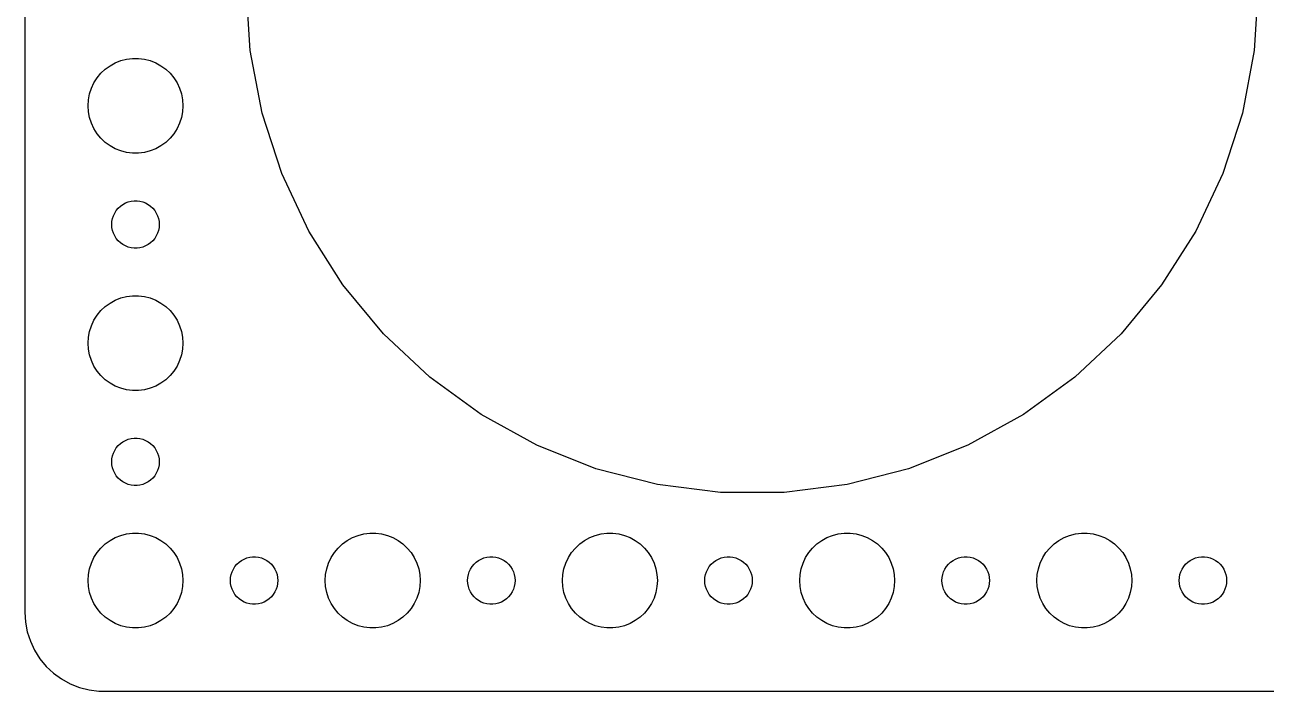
# Model space of a CAD drawing. Header units: metres. Extents: x -150 to 150, y -44 to 44.
# Drawn here: x -149.5 to -71, y -44.5 to -2.4 of the extents above; entities that cross this region are included whole.
import ezdxf

# ---------------------------------------------------------------- set-up
doc = ezdxf.new("R2010")
doc.units = ezdxf.units.M

msp = doc.modelspace()

# ---------------------------------------------------------------- linework, layer by layer
for p, q in [((-149.5, 39.5), (-149.5, -39.5)), ((-135.248, -4.01065), (-135.5, 0)), ((-71.5, 0), (-71.7523, -4.01065)), ((-143.777, -4.78551), (-143.427, -4.64682)), ((-143.427, -4.64682), (-143.062, -4.55313)), ((-143.062, -4.55313), (-142.688, -4.50591)), ((-142.688, -4.50591), (-142.312, -4.50591)), ((-142.312, -4.50591), (-141.938, -4.55313)), ((-141.938, -4.55313), (-141.573, -4.64682)), ((-141.573, -4.64682), (-141.223, -4.78551)), ((-134.495, -7.95807), (-135.248, -4.01065)), ((-71.7523, -4.01065), (-72.5053, -7.95807)), ((-144.927, -5.73663), (-144.687, -5.44635)), ((-144.687, -5.44635), (-144.412, -5.18845)), ((-144.412, -5.18845), (-144.107, -4.96701)), ((-144.107, -4.96701), (-143.777, -4.78551)), ((-141.223, -4.78551), (-140.893, -4.96701)), ((-140.893, -4.96701), (-140.588, -5.18845)), ((-140.588, -5.18845), (-140.313, -5.44635)), ((-140.313, -5.44635), (-140.073, -5.73663)), ((-145.289, -6.39561), (-145.129, -6.05473)), ((-145.129, -6.05473), (-144.927, -5.73663)), ((-140.073, -5.73663), (-139.871, -6.05473)), ((-139.871, -6.05473), (-139.711, -6.39561)), ((-145.476, -7.12399), (-145.406, -6.75392)), ((-145.406, -6.75392), (-145.289, -6.39561)), ((-139.711, -6.39561), (-139.594, -6.75392)), ((-139.594, -6.75392), (-139.524, -7.12399)), ((-145.5, -7.5), (-145.476, -7.12399)), ((-145.476, -7.87599), (-145.5, -7.5)), ((-139.524, -7.12399), (-139.5, -7.5)), ((-139.5, -7.5), (-139.524, -7.87599)), ((-145.406, -8.24606), (-145.476, -7.87599)), ((-145.289, -8.60437), (-145.406, -8.24606)), ((-145.129, -8.94525), (-145.289, -8.60437)), ((-139.711, -8.60437), (-139.871, -8.94525)), ((-139.594, -8.24606), (-139.711, -8.60437)), ((-139.524, -7.87599), (-139.594, -8.24606)), ((-133.253, -11.78), (-134.495, -7.95807)), ((-72.5053, -7.95807), (-73.7471, -11.78)), ((-144.927, -9.26335), (-145.129, -8.94525)), ((-144.687, -9.55363), (-144.927, -9.26335)), ((-140.073, -9.26335), (-140.313, -9.55363)), ((-139.871, -8.94525), (-140.073, -9.26335)), ((-144.412, -9.81154), (-144.687, -9.55363)), ((-144.107, -10.033), (-144.412, -9.81154)), ((-143.777, -10.2145), (-144.107, -10.033)), ((-140.893, -10.033), (-141.223, -10.2145)), ((-140.588, -9.81154), (-140.893, -10.033)), ((-140.313, -9.55363), (-140.588, -9.81154)), ((-143.427, -10.3532), (-143.777, -10.2145)), ((-143.062, -10.4469), (-143.427, -10.3532)), ((-142.688, -10.4941), (-143.062, -10.4469)), ((-142.312, -10.4941), (-142.688, -10.4941)), ((-141.938, -10.4469), (-142.312, -10.4941)), ((-141.573, -10.3532), (-141.938, -10.4469)), ((-141.223, -10.2145), (-141.573, -10.3532)), ((-131.542, -15.4161), (-133.253, -11.78)), ((-73.7471, -11.78), (-75.4582, -15.4161)), ((-143.814, -14.2774), (-143.714, -14.1183)), ((-143.714, -14.1183), (-143.593, -13.9732)), ((-143.593, -13.9732), (-143.456, -13.8442)), ((-143.456, -13.8442), (-143.304, -13.7335)), ((-143.304, -13.7335), (-143.139, -13.6427)), ((-143.139, -13.6427), (-142.964, -13.5734)), ((-142.964, -13.5734), (-142.781, -13.5266)), ((-142.781, -13.5266), (-142.594, -13.5029)), ((-142.594, -13.5029), (-142.406, -13.5029)), ((-142.406, -13.5029), (-142.219, -13.5266)), ((-142.219, -13.5266), (-142.036, -13.5734)), ((-142.036, -13.5734), (-141.861, -13.6427)), ((-141.861, -13.6427), (-141.696, -13.7335)), ((-141.696, -13.7335), (-141.544, -13.8442)), ((-141.544, -13.8442), (-141.407, -13.9732)), ((-141.407, -13.9732), (-141.286, -14.1183)), ((-141.286, -14.1183), (-141.186, -14.2774)), ((-144, -15), (-143.988, -14.812)), ((-143.988, -14.812), (-143.953, -14.627)), ((-143.953, -14.627), (-143.895, -14.4478)), ((-143.895, -14.4478), (-143.814, -14.2774)), ((-141.186, -14.2774), (-141.105, -14.4478)), ((-141.105, -14.4478), (-141.047, -14.627)), ((-141.047, -14.627), (-141.012, -14.812)), ((-141.012, -14.812), (-141, -15)), ((-143.988, -15.188), (-144, -15)), ((-143.953, -15.373), (-143.988, -15.188)), ((-143.895, -15.5522), (-143.953, -15.373)), ((-143.814, -15.7226), (-143.895, -15.5522)), ((-141.105, -15.5522), (-141.186, -15.7226)), ((-141.047, -15.373), (-141.105, -15.5522)), ((-141.012, -15.188), (-141.047, -15.373)), ((-141, -15), (-141.012, -15.188)), ((-129.389, -18.8091), (-131.542, -15.4161)), ((-75.4582, -15.4161), (-77.6115, -18.8091)), ((-143.714, -15.8817), (-143.814, -15.7226)), ((-143.593, -16.0268), (-143.714, -15.8817)), ((-143.456, -16.1558), (-143.593, -16.0268)), ((-143.304, -16.2665), (-143.456, -16.1558)), ((-143.139, -16.3572), (-143.304, -16.2665)), ((-142.964, -16.4266), (-143.139, -16.3572)), ((-142.781, -16.4734), (-142.964, -16.4266)), ((-142.594, -16.497), (-142.781, -16.4734)), ((-142.219, -16.4734), (-142.406, -16.497)), ((-142.036, -16.4266), (-142.219, -16.4734)), ((-141.861, -16.3572), (-142.036, -16.4266)), ((-141.696, -16.2665), (-141.861, -16.3572)), ((-141.544, -16.1558), (-141.696, -16.2665)), ((-141.407, -16.0268), (-141.544, -16.1558)), ((-141.286, -15.8817), (-141.407, -16.0268)), ((-141.186, -15.7226), (-141.286, -15.8817)), ((-142.406, -16.497), (-142.594, -16.497)), ((-126.827, -21.9055), (-129.389, -18.8091)), ((-77.6115, -18.8091), (-80.173, -21.9055)), ((-143.427, -19.6468), (-143.062, -19.5531)), ((-143.062, -19.5531), (-142.688, -19.5059)), ((-142.688, -19.5059), (-142.312, -19.5059)), ((-142.312, -19.5059), (-141.938, -19.5531)), ((-141.938, -19.5531), (-141.573, -19.6468)), ((-144.687, -20.4464), (-144.412, -20.1884)), ((-144.412, -20.1884), (-144.107, -19.967)), ((-144.107, -19.967), (-143.777, -19.7855)), ((-143.777, -19.7855), (-143.427, -19.6468)), ((-141.573, -19.6468), (-141.223, -19.7855)), ((-141.223, -19.7855), (-140.893, -19.967)), ((-140.893, -19.967), (-140.588, -20.1884)), ((-140.588, -20.1884), (-140.313, -20.4464)), ((-145.289, -21.3956), (-145.129, -21.0547)), ((-145.129, -21.0547), (-144.927, -20.7366)), ((-144.927, -20.7366), (-144.687, -20.4464)), ((-140.313, -20.4464), (-140.073, -20.7366)), ((-140.073, -20.7366), (-139.871, -21.0547)), ((-139.871, -21.0547), (-139.711, -21.3956)), ((-145.476, -22.124), (-145.406, -21.7539)), ((-145.406, -21.7539), (-145.289, -21.3956)), ((-139.711, -21.3956), (-139.594, -21.7539)), ((-139.594, -21.7539), (-139.524, -22.124)), ((-123.898, -24.6564), (-126.827, -21.9055)), ((-80.173, -21.9055), (-83.1024, -24.6564)), ((-145.5, -22.5), (-145.476, -22.124)), ((-145.476, -22.876), (-145.5, -22.5)), ((-139.524, -22.124), (-139.5, -22.5)), ((-139.5, -22.5), (-139.524, -22.876)), ((-145.406, -23.2461), (-145.476, -22.876)), ((-145.289, -23.6044), (-145.406, -23.2461)), ((-139.594, -23.2461), (-139.711, -23.6044)), ((-139.524, -22.876), (-139.594, -23.2461)), ((-145.129, -23.9453), (-145.289, -23.6044)), ((-144.927, -24.2634), (-145.129, -23.9453)), ((-144.687, -24.5536), (-144.927, -24.2634)), ((-140.073, -24.2634), (-140.313, -24.5536)), ((-139.871, -23.9453), (-140.073, -24.2634)), ((-139.711, -23.6044), (-139.871, -23.9453)), ((-144.412, -24.8115), (-144.687, -24.5536)), ((-144.107, -25.033), (-144.412, -24.8115)), ((-143.777, -25.2145), (-144.107, -25.033)), ((-140.893, -25.033), (-141.223, -25.2145)), ((-140.588, -24.8115), (-140.893, -25.033)), ((-140.313, -24.5536), (-140.588, -24.8115)), ((-120.646, -27.0185), (-123.898, -24.6564)), ((-83.1024, -24.6564), (-86.3535, -27.0185)), ((-143.427, -25.3532), (-143.777, -25.2145)), ((-143.062, -25.4469), (-143.427, -25.3532)), ((-142.688, -25.4941), (-143.062, -25.4469)), ((-142.312, -25.4941), (-142.688, -25.4941)), ((-141.938, -25.4469), (-142.312, -25.4941)), ((-141.573, -25.3532), (-141.938, -25.4469)), ((-141.223, -25.2145), (-141.573, -25.3532)), ((-117.125, -28.9545), (-120.646, -27.0185)), ((-86.3535, -27.0185), (-89.8751, -28.9545)), ((-143.714, -29.1183), (-143.593, -28.9732)), ((-143.593, -28.9732), (-143.456, -28.8442)), ((-143.456, -28.8442), (-143.304, -28.7335)), ((-143.304, -28.7335), (-143.139, -28.6427)), ((-143.139, -28.6427), (-142.964, -28.5734)), ((-142.964, -28.5734), (-142.781, -28.5266)), ((-142.781, -28.5266), (-142.594, -28.503)), ((-142.594, -28.503), (-142.406, -28.503)), ((-142.406, -28.503), (-142.219, -28.5266)), ((-142.219, -28.5266), (-142.036, -28.5734)), ((-142.036, -28.5734), (-141.861, -28.6427)), ((-141.861, -28.6427), (-141.696, -28.7335)), ((-141.696, -28.7335), (-141.544, -28.8442)), ((-141.544, -28.8442), (-141.407, -28.9732)), ((-141.407, -28.9732), (-141.286, -29.1183)), ((-113.389, -30.4338), (-117.125, -28.9545)), ((-89.8751, -28.9545), (-93.6115, -30.4338)), ((-144, -30), (-143.988, -29.812)), ((-143.988, -29.812), (-143.953, -29.627)), ((-143.953, -29.627), (-143.895, -29.4478)), ((-143.895, -29.4478), (-143.814, -29.2774)), ((-143.814, -29.2774), (-143.714, -29.1183)), ((-141.286, -29.1183), (-141.186, -29.2774)), ((-141.186, -29.2774), (-141.105, -29.4478)), ((-141.105, -29.4478), (-141.047, -29.627)), ((-141.047, -29.627), (-141.012, -29.812)), ((-141.012, -29.812), (-141, -30)), ((-143.988, -30.188), (-144, -30)), ((-143.953, -30.373), (-143.988, -30.188)), ((-143.895, -30.5522), (-143.953, -30.373)), ((-143.814, -30.7226), (-143.895, -30.5522)), ((-141.105, -30.5522), (-141.186, -30.7226)), ((-141.047, -30.373), (-141.105, -30.5522)), ((-141.012, -30.188), (-141.047, -30.373)), ((-141, -30), (-141.012, -30.188)), ((-109.496, -31.4332), (-113.389, -30.4338)), ((-93.6115, -30.4338), (-97.5038, -31.4332)), ((-143.714, -30.8817), (-143.814, -30.7226)), ((-143.593, -31.0268), (-143.714, -30.8817)), ((-143.456, -31.1558), (-143.593, -31.0268)), ((-143.304, -31.2665), (-143.456, -31.1558)), ((-143.139, -31.3572), (-143.304, -31.2665)), ((-142.964, -31.4266), (-143.139, -31.3572)), ((-141.861, -31.3572), (-142.036, -31.4266)), ((-141.696, -31.2665), (-141.861, -31.3572)), ((-141.544, -31.1558), (-141.696, -31.2665)), ((-141.407, -31.0268), (-141.544, -31.1558)), ((-141.286, -30.8817), (-141.407, -31.0268)), ((-141.186, -30.7226), (-141.286, -30.8817)), ((-142.781, -31.4734), (-142.964, -31.4266)), ((-142.594, -31.497), (-142.781, -31.4734)), ((-142.406, -31.497), (-142.594, -31.497)), ((-142.219, -31.4734), (-142.406, -31.497)), ((-142.036, -31.4266), (-142.219, -31.4734)), ((-105.509, -31.9368), (-109.496, -31.4332)), ((-101.491, -31.9368), (-105.509, -31.9368)), ((-97.5038, -31.4332), (-101.491, -31.9368)), ((-143.062, -34.5531), (-142.688, -34.5059)), ((-142.688, -34.5059), (-142.312, -34.5059)), ((-142.312, -34.5059), (-141.938, -34.5531)), ((-128.062, -34.5531), (-127.688, -34.5059)), ((-127.688, -34.5059), (-127.312, -34.5059)), ((-127.312, -34.5059), (-126.938, -34.5531)), ((-113.062, -34.5531), (-112.688, -34.5059)), ((-112.688, -34.5059), (-112.312, -34.5059)), ((-112.312, -34.5059), (-111.938, -34.5531)), ((-98.0621, -34.5531), (-97.6884, -34.5059)), ((-97.6884, -34.5059), (-97.3116, -34.5059)), ((-97.3116, -34.5059), (-96.9379, -34.5531)), ((-83.0621, -34.5531), (-82.6884, -34.5059)), ((-82.6884, -34.5059), (-82.3116, -34.5059)), ((-82.3116, -34.5059), (-81.9379, -34.5531)), ((-144.687, -35.4464), (-144.412, -35.1885)), ((-144.412, -35.1885), (-144.107, -34.967)), ((-144.107, -34.967), (-143.777, -34.7855)), ((-143.777, -34.7855), (-143.427, -34.6468)), ((-143.427, -34.6468), (-143.062, -34.5531)), ((-141.938, -34.5531), (-141.573, -34.6468)), ((-141.573, -34.6468), (-141.223, -34.7855)), ((-141.223, -34.7855), (-140.893, -34.967)), ((-140.893, -34.967), (-140.588, -35.1885)), ((-140.588, -35.1885), (-140.313, -35.4464)), ((-129.687, -35.4464), (-129.412, -35.1885)), ((-129.412, -35.1885), (-129.107, -34.967)), ((-129.107, -34.967), (-128.777, -34.7855)), ((-128.777, -34.7855), (-128.427, -34.6468)), ((-128.427, -34.6468), (-128.062, -34.5531)), ((-126.938, -34.5531), (-126.573, -34.6468)), ((-126.573, -34.6468), (-126.223, -34.7855)), ((-126.223, -34.7855), (-125.893, -34.967)), ((-125.893, -34.967), (-125.588, -35.1885)), ((-125.588, -35.1885), (-125.313, -35.4464)), ((-114.687, -35.4464), (-114.412, -35.1885)), ((-114.412, -35.1885), (-114.107, -34.967)), ((-114.107, -34.967), (-113.777, -34.7855)), ((-113.777, -34.7855), (-113.427, -34.6468)), ((-113.427, -34.6468), (-113.062, -34.5531)), ((-111.938, -34.5531), (-111.573, -34.6468)), ((-111.573, -34.6468), (-111.223, -34.7855)), ((-111.223, -34.7855), (-110.893, -34.967)), ((-110.893, -34.967), (-110.588, -35.1885)), ((-110.588, -35.1885), (-110.313, -35.4464)), ((-99.6869, -35.4464), (-99.4123, -35.1885)), ((-99.4123, -35.1885), (-99.1075, -34.967)), ((-99.1075, -34.967), (-98.7773, -34.7855)), ((-98.7773, -34.7855), (-98.427, -34.6468)), ((-98.427, -34.6468), (-98.0621, -34.5531)), ((-96.9379, -34.5531), (-96.573, -34.6468)), ((-96.573, -34.6468), (-96.2227, -34.7855)), ((-96.2227, -34.7855), (-95.8925, -34.967)), ((-95.8925, -34.967), (-95.5877, -35.1885)), ((-95.5877, -35.1885), (-95.3131, -35.4464)), ((-84.6869, -35.4464), (-84.4123, -35.1885)), ((-84.4123, -35.1885), (-84.1075, -34.967)), ((-84.1075, -34.967), (-83.7773, -34.7855)), ((-83.7773, -34.7855), (-83.427, -34.6468)), ((-83.427, -34.6468), (-83.0621, -34.5531)), ((-81.9379, -34.5531), (-81.573, -34.6468)), ((-81.573, -34.6468), (-81.2227, -34.7855)), ((-81.2227, -34.7855), (-80.8925, -34.967)), ((-80.8925, -34.967), (-80.5877, -35.1885)), ((-80.5877, -35.1885), (-80.3131, -35.4464)), ((-145.289, -36.3956), (-145.129, -36.0547)), ((-145.129, -36.0547), (-144.927, -35.7366)), ((-144.927, -35.7366), (-144.687, -35.4464)), ((-140.313, -35.4464), (-140.073, -35.7366)), ((-140.073, -35.7366), (-139.871, -36.0547)), ((-139.871, -36.0547), (-139.711, -36.3956)), ((-135.639, -36.1428), (-135.464, -36.0734)), ((-135.464, -36.0734), (-135.281, -36.0266)), ((-135.281, -36.0266), (-135.094, -36.003)), ((-135.094, -36.003), (-134.906, -36.003)), ((-134.906, -36.003), (-134.719, -36.0266)), ((-134.719, -36.0266), (-134.536, -36.0734)), ((-134.536, -36.0734), (-134.361, -36.1428)), ((-130.289, -36.3956), (-130.129, -36.0547)), ((-130.129, -36.0547), (-129.927, -35.7366)), ((-129.927, -35.7366), (-129.687, -35.4464)), ((-125.313, -35.4464), (-125.073, -35.7366)), ((-125.073, -35.7366), (-124.871, -36.0547)), ((-124.871, -36.0547), (-124.711, -36.3956)), ((-120.639, -36.1428), (-120.464, -36.0734)), ((-120.464, -36.0734), (-120.281, -36.0266)), ((-120.281, -36.0266), (-120.094, -36.003)), ((-120.094, -36.003), (-119.906, -36.003)), ((-119.906, -36.003), (-119.719, -36.0266)), ((-119.719, -36.0266), (-119.536, -36.0734)), ((-119.536, -36.0734), (-119.361, -36.1428)), ((-115.289, -36.3956), (-115.129, -36.0547)), ((-115.129, -36.0547), (-114.927, -35.7366)), ((-114.927, -35.7366), (-114.687, -35.4464)), ((-110.313, -35.4464), (-110.073, -35.7366)), ((-110.073, -35.7366), (-109.871, -36.0547)), ((-109.871, -36.0547), (-109.711, -36.3956)), ((-105.639, -36.1428), (-105.464, -36.0734)), ((-105.464, -36.0734), (-105.281, -36.0266)), ((-105.281, -36.0266), (-105.094, -36.003)), ((-105.094, -36.003), (-104.906, -36.003)), ((-104.906, -36.003), (-104.719, -36.0266)), ((-104.719, -36.0266), (-104.536, -36.0734)), ((-104.536, -36.0734), (-104.361, -36.1428)), ((-100.289, -36.3956), (-100.129, -36.0547)), ((-100.129, -36.0547), (-99.927, -35.7366)), ((-99.927, -35.7366), (-99.6869, -35.4464)), ((-95.3131, -35.4464), (-95.073, -35.7366)), ((-95.073, -35.7366), (-94.8711, -36.0547)), ((-94.8711, -36.0547), (-94.7107, -36.3956)), ((-90.6387, -36.1428), (-90.4635, -36.0734)), ((-90.4635, -36.0734), (-90.2811, -36.0266)), ((-90.2811, -36.0266), (-90.0942, -36.003)), ((-90.0942, -36.003), (-89.9058, -36.003)), ((-89.9058, -36.003), (-89.7189, -36.0266)), ((-89.7189, -36.0266), (-89.5365, -36.0734)), ((-89.5365, -36.0734), (-89.3613, -36.1428)), ((-85.2893, -36.3956), (-85.1289, -36.0547)), ((-85.1289, -36.0547), (-84.927, -35.7366)), ((-84.927, -35.7366), (-84.6869, -35.4464)), ((-80.3131, -35.4464), (-80.073, -35.7366)), ((-80.073, -35.7366), (-79.8711, -36.0547)), ((-79.8711, -36.0547), (-79.7107, -36.3956)), ((-75.6387, -36.1428), (-75.4635, -36.0734)), ((-75.4635, -36.0734), (-75.2811, -36.0266)), ((-75.2811, -36.0266), (-75.0942, -36.003)), ((-75.0942, -36.003), (-74.9058, -36.003)), ((-74.9058, -36.003), (-74.7189, -36.0266)), ((-74.7189, -36.0266), (-74.5365, -36.0734)), ((-74.5365, -36.0734), (-74.3613, -36.1428)), ((-145.476, -37.124), (-145.406, -36.7539)), ((-145.406, -36.7539), (-145.289, -36.3956)), ((-139.711, -36.3956), (-139.594, -36.7539)), ((-139.594, -36.7539), (-139.524, -37.124)), ((-136.395, -36.9478), (-136.314, -36.7774)), ((-136.314, -36.7774), (-136.214, -36.6183)), ((-136.214, -36.6183), (-136.093, -36.4732)), ((-136.093, -36.4732), (-135.956, -36.3442)), ((-135.956, -36.3442), (-135.804, -36.2335)), ((-135.804, -36.2335), (-135.639, -36.1428)), ((-134.361, -36.1428), (-134.196, -36.2335)), ((-134.196, -36.2335), (-134.044, -36.3442)), ((-134.044, -36.3442), (-133.907, -36.4732)), ((-133.907, -36.4732), (-133.786, -36.6183)), ((-133.786, -36.6183), (-133.686, -36.7774)), ((-133.686, -36.7774), (-133.605, -36.9478)), ((-130.476, -37.124), (-130.406, -36.7539)), ((-130.406, -36.7539), (-130.289, -36.3956)), ((-124.711, -36.3956), (-124.594, -36.7539)), ((-124.594, -36.7539), (-124.524, -37.124)), ((-121.395, -36.9478), (-121.314, -36.7774)), ((-121.314, -36.7774), (-121.214, -36.6183)), ((-121.214, -36.6183), (-121.093, -36.4732)), ((-121.093, -36.4732), (-120.956, -36.3442)), ((-120.956, -36.3442), (-120.804, -36.2335)), ((-120.804, -36.2335), (-120.639, -36.1428)), ((-119.361, -36.1428), (-119.196, -36.2335)), ((-119.196, -36.2335), (-119.044, -36.3442)), ((-119.044, -36.3442), (-118.907, -36.4732)), ((-118.907, -36.4732), (-118.786, -36.6183)), ((-118.786, -36.6183), (-118.686, -36.7774)), ((-118.686, -36.7774), (-118.605, -36.9478)), ((-115.476, -37.124), (-115.406, -36.7539)), ((-115.406, -36.7539), (-115.289, -36.3956)), ((-109.711, -36.3956), (-109.594, -36.7539)), ((-109.594, -36.7539), (-109.524, -37.124)), ((-106.395, -36.9478), (-106.314, -36.7774)), ((-106.314, -36.7774), (-106.214, -36.6183)), ((-106.214, -36.6183), (-106.093, -36.4732)), ((-106.093, -36.4732), (-105.956, -36.3442)), ((-105.956, -36.3442), (-105.804, -36.2335)), ((-105.804, -36.2335), (-105.639, -36.1428)), ((-104.361, -36.1428), (-104.196, -36.2335)), ((-104.196, -36.2335), (-104.044, -36.3442)), ((-104.044, -36.3442), (-103.907, -36.4732)), ((-103.907, -36.4732), (-103.786, -36.6183)), ((-103.786, -36.6183), (-103.686, -36.7774)), ((-103.686, -36.7774), (-103.605, -36.9478)), ((-100.476, -37.124), (-100.406, -36.7539)), ((-100.406, -36.7539), (-100.289, -36.3956)), ((-94.7107, -36.3956), (-94.5943, -36.7539)), ((-94.5943, -36.7539), (-94.5237, -37.124)), ((-91.3947, -36.9478), (-91.3145, -36.7774)), ((-91.3145, -36.7774), (-91.2135, -36.6183)), ((-91.2135, -36.6183), (-91.0934, -36.4732)), ((-91.0934, -36.4732), (-90.9561, -36.3442)), ((-90.9561, -36.3442), (-90.8037, -36.2335)), ((-90.8037, -36.2335), (-90.6387, -36.1428)), ((-89.3613, -36.1428), (-89.1963, -36.2335)), ((-89.1963, -36.2335), (-89.0439, -36.3442)), ((-89.0439, -36.3442), (-88.9065, -36.4732)), ((-88.9065, -36.4732), (-88.7865, -36.6183)), ((-88.7865, -36.6183), (-88.6855, -36.7774)), ((-88.6855, -36.7774), (-88.6053, -36.9478)), ((-85.4763, -37.124), (-85.4057, -36.7539)), ((-85.4057, -36.7539), (-85.2893, -36.3956)), ((-79.7107, -36.3956), (-79.5943, -36.7539)), ((-79.5943, -36.7539), (-79.5237, -37.124)), ((-76.3947, -36.9478), (-76.3145, -36.7774)), ((-76.3145, -36.7774), (-76.2135, -36.6183)), ((-76.2135, -36.6183), (-76.0934, -36.4732)), ((-76.0934, -36.4732), (-75.9561, -36.3442)), ((-75.9561, -36.3442), (-75.8037, -36.2335)), ((-75.8037, -36.2335), (-75.6387, -36.1428)), ((-74.3613, -36.1428), (-74.1963, -36.2335)), ((-74.1963, -36.2335), (-74.0439, -36.3442)), ((-74.0439, -36.3442), (-73.9065, -36.4732)), ((-73.9065, -36.4732), (-73.7865, -36.6183)), ((-73.7865, -36.6183), (-73.6855, -36.7774)), ((-73.6855, -36.7774), (-73.6053, -36.9478)), ((-145.5, -37.5), (-145.476, -37.124)), ((-145.476, -37.876), (-145.5, -37.5)), ((-139.524, -37.124), (-139.5, -37.5)), ((-139.5, -37.5), (-139.524, -37.876)), ((-136.5, -37.5), (-136.488, -37.312)), ((-136.488, -37.688), (-136.5, -37.5)), ((-136.488, -37.312), (-136.453, -37.127)), ((-136.453, -37.127), (-136.395, -36.9478)), ((-133.605, -36.9478), (-133.547, -37.127)), ((-133.547, -37.127), (-133.512, -37.312)), ((-133.512, -37.312), (-133.5, -37.5)), ((-133.5, -37.5), (-133.512, -37.688)), ((-130.5, -37.5), (-130.476, -37.124)), ((-130.476, -37.876), (-130.5, -37.5)), ((-124.524, -37.124), (-124.5, -37.5)), ((-124.5, -37.5), (-124.524, -37.876)), ((-121.5, -37.5), (-121.488, -37.312)), ((-121.488, -37.688), (-121.5, -37.5)), ((-121.488, -37.312), (-121.453, -37.127)), ((-121.453, -37.127), (-121.395, -36.9478)), ((-118.605, -36.9478), (-118.547, -37.127)), ((-118.547, -37.127), (-118.512, -37.312)), ((-118.512, -37.312), (-118.5, -37.5)), ((-118.5, -37.5), (-118.512, -37.688)), ((-115.5, -37.5), (-115.476, -37.124)), ((-115.476, -37.876), (-115.5, -37.5)), ((-109.524, -37.124), (-109.5, -37.5)), ((-109.5, -37.5), (-109.524, -37.876)), ((-106.5, -37.5), (-106.488, -37.312)), ((-106.488, -37.688), (-106.5, -37.5)), ((-106.488, -37.312), (-106.453, -37.127)), ((-106.453, -37.127), (-106.395, -36.9478)), ((-103.605, -36.9478), (-103.547, -37.127)), ((-103.547, -37.127), (-103.512, -37.312)), ((-103.512, -37.312), (-103.5, -37.5)), ((-103.5, -37.5), (-103.512, -37.688)), ((-100.5, -37.5), (-100.476, -37.124)), ((-100.476, -37.876), (-100.5, -37.5)), ((-94.5237, -37.124), (-94.5, -37.5)), ((-94.5, -37.5), (-94.5237, -37.876)), ((-91.5, -37.5), (-91.4882, -37.312)), ((-91.4882, -37.688), (-91.5, -37.5)), ((-91.4882, -37.312), (-91.4529, -37.127)), ((-91.4529, -37.127), (-91.3947, -36.9478)), ((-88.6053, -36.9478), (-88.5471, -37.127)), ((-88.5471, -37.127), (-88.5118, -37.312)), ((-88.5118, -37.312), (-88.5, -37.5)), ((-88.5, -37.5), (-88.5118, -37.688)), ((-85.5, -37.5), (-85.4763, -37.124)), ((-85.4763, -37.876), (-85.5, -37.5)), ((-79.5237, -37.124), (-79.5, -37.5)), ((-79.5, -37.5), (-79.5237, -37.876)), ((-76.5, -37.5), (-76.4882, -37.312)), ((-76.4882, -37.688), (-76.5, -37.5)), ((-76.4882, -37.312), (-76.4529, -37.127)), ((-76.4529, -37.127), (-76.3947, -36.9478)), ((-73.6053, -36.9478), (-73.5471, -37.127)), ((-73.5471, -37.127), (-73.5118, -37.312)), ((-73.5118, -37.312), (-73.5, -37.5)), ((-73.5, -37.5), (-73.5118, -37.688)), ((-145.406, -38.2461), (-145.476, -37.876)), ((-145.289, -38.6044), (-145.406, -38.2461)), ((-139.594, -38.2461), (-139.711, -38.6044)), ((-139.524, -37.876), (-139.594, -38.2461)), ((-136.453, -37.873), (-136.488, -37.688)), ((-136.395, -38.0522), (-136.453, -37.873)), ((-136.314, -38.2226), (-136.395, -38.0522)), ((-136.214, -38.3817), (-136.314, -38.2226)), ((-136.093, -38.5268), (-136.214, -38.3817)), ((-133.786, -38.3817), (-133.907, -38.5268)), ((-133.686, -38.2226), (-133.786, -38.3817)), ((-133.605, -38.0522), (-133.686, -38.2226)), ((-133.547, -37.873), (-133.605, -38.0522)), ((-133.512, -37.688), (-133.547, -37.873)), ((-130.406, -38.2461), (-130.476, -37.876)), ((-130.289, -38.6044), (-130.406, -38.2461)), ((-124.594, -38.2461), (-124.711, -38.6044)), ((-124.524, -37.876), (-124.594, -38.2461)), ((-121.453, -37.873), (-121.488, -37.688)), ((-121.395, -38.0522), (-121.453, -37.873)), ((-121.314, -38.2226), (-121.395, -38.0522)), ((-121.214, -38.3817), (-121.314, -38.2226)), ((-121.093, -38.5268), (-121.214, -38.3817)), ((-118.786, -38.3817), (-118.907, -38.5268)), ((-118.686, -38.2226), (-118.786, -38.3817)), ((-118.605, -38.0522), (-118.686, -38.2226)), ((-118.547, -37.873), (-118.605, -38.0522)), ((-118.512, -37.688), (-118.547, -37.873)), ((-115.406, -38.2461), (-115.476, -37.876)), ((-115.289, -38.6044), (-115.406, -38.2461)), ((-109.594, -38.2461), (-109.711, -38.6044)), ((-109.524, -37.876), (-109.594, -38.2461)), ((-106.453, -37.873), (-106.488, -37.688)), ((-106.395, -38.0522), (-106.453, -37.873)), ((-106.314, -38.2226), (-106.395, -38.0522)), ((-106.214, -38.3817), (-106.314, -38.2226)), ((-106.093, -38.5268), (-106.214, -38.3817)), ((-103.786, -38.3817), (-103.907, -38.5268)), ((-103.686, -38.2226), (-103.786, -38.3817)), ((-103.605, -38.0522), (-103.686, -38.2226)), ((-103.547, -37.873), (-103.605, -38.0522)), ((-103.512, -37.688), (-103.547, -37.873)), ((-100.406, -38.2461), (-100.476, -37.876)), ((-100.289, -38.6044), (-100.406, -38.2461)), ((-94.5943, -38.2461), (-94.7107, -38.6044)), ((-94.5237, -37.876), (-94.5943, -38.2461)), ((-91.4529, -37.873), (-91.4882, -37.688)), ((-91.3947, -38.0522), (-91.4529, -37.873)), ((-91.3145, -38.2226), (-91.3947, -38.0522)), ((-91.2135, -38.3817), (-91.3145, -38.2226)), ((-91.0934, -38.5268), (-91.2135, -38.3817)), ((-88.7865, -38.3817), (-88.9065, -38.5268)), ((-88.6855, -38.2226), (-88.7865, -38.3817)), ((-88.6053, -38.0522), (-88.6855, -38.2226)), ((-88.5471, -37.873), (-88.6053, -38.0522)), ((-88.5118, -37.688), (-88.5471, -37.873)), ((-85.4057, -38.2461), (-85.4763, -37.876)), ((-85.2893, -38.6044), (-85.4057, -38.2461)), ((-79.5943, -38.2461), (-79.7107, -38.6044)), ((-79.5237, -37.876), (-79.5943, -38.2461)), ((-76.4529, -37.873), (-76.4882, -37.688)), ((-76.3947, -38.0522), (-76.4529, -37.873)), ((-76.3145, -38.2226), (-76.3947, -38.0522)), ((-76.2135, -38.3817), (-76.3145, -38.2226)), ((-76.0934, -38.5268), (-76.2135, -38.3817)), ((-73.7865, -38.3817), (-73.9065, -38.5268)), ((-73.6855, -38.2226), (-73.7865, -38.3817)), ((-73.6053, -38.0522), (-73.6855, -38.2226)), ((-73.5471, -37.873), (-73.6053, -38.0522)), ((-73.5118, -37.688), (-73.5471, -37.873)), ((-145.129, -38.9453), (-145.289, -38.6044)), ((-144.927, -39.2634), (-145.129, -38.9453)), ((-139.871, -38.9453), (-140.073, -39.2634)), ((-139.711, -38.6044), (-139.871, -38.9453)), ((-135.956, -38.6558), (-136.093, -38.5268)), ((-135.804, -38.7665), (-135.956, -38.6558)), ((-135.639, -38.8572), (-135.804, -38.7665)), ((-135.464, -38.9266), (-135.639, -38.8572)), ((-135.281, -38.9734), (-135.464, -38.9266)), ((-135.094, -38.997), (-135.281, -38.9734)), ((-134.906, -38.997), (-135.094, -38.997)), ((-134.719, -38.9734), (-134.906, -38.997)), ((-134.536, -38.9266), (-134.719, -38.9734)), ((-134.361, -38.8572), (-134.536, -38.9266)), ((-134.196, -38.7665), (-134.361, -38.8572)), ((-134.044, -38.6558), (-134.196, -38.7665)), ((-133.907, -38.5268), (-134.044, -38.6558)), ((-130.129, -38.9453), (-130.289, -38.6044)), ((-129.927, -39.2634), (-130.129, -38.9453)), ((-124.871, -38.9453), (-125.073, -39.2634)), ((-124.711, -38.6044), (-124.871, -38.9453)), ((-120.956, -38.6558), (-121.093, -38.5268)), ((-120.804, -38.7665), (-120.956, -38.6558)), ((-120.639, -38.8572), (-120.804, -38.7665)), ((-120.464, -38.9266), (-120.639, -38.8572)), ((-120.281, -38.9734), (-120.464, -38.9266)), ((-120.094, -38.997), (-120.281, -38.9734)), ((-119.906, -38.997), (-120.094, -38.997)), ((-119.719, -38.9734), (-119.906, -38.997)), ((-119.536, -38.9266), (-119.719, -38.9734)), ((-119.361, -38.8572), (-119.536, -38.9266)), ((-119.196, -38.7665), (-119.361, -38.8572)), ((-119.044, -38.6558), (-119.196, -38.7665)), ((-118.907, -38.5268), (-119.044, -38.6558)), ((-115.129, -38.9453), (-115.289, -38.6044)), ((-114.927, -39.2634), (-115.129, -38.9453)), ((-109.871, -38.9453), (-110.073, -39.2634)), ((-109.711, -38.6044), (-109.871, -38.9453)), ((-105.956, -38.6558), (-106.093, -38.5268)), ((-105.804, -38.7665), (-105.956, -38.6558)), ((-105.639, -38.8572), (-105.804, -38.7665)), ((-105.464, -38.9266), (-105.639, -38.8572)), ((-105.281, -38.9734), (-105.464, -38.9266)), ((-105.094, -38.997), (-105.281, -38.9734)), ((-104.906, -38.997), (-105.094, -38.997)), ((-104.719, -38.9734), (-104.906, -38.997)), ((-104.536, -38.9266), (-104.719, -38.9734)), ((-104.361, -38.8572), (-104.536, -38.9266)), ((-104.196, -38.7665), (-104.361, -38.8572)), ((-104.044, -38.6558), (-104.196, -38.7665)), ((-103.907, -38.5268), (-104.044, -38.6558)), ((-100.129, -38.9453), (-100.289, -38.6044)), ((-99.927, -39.2634), (-100.129, -38.9453)), ((-94.8711, -38.9453), (-95.073, -39.2634)), ((-94.7107, -38.6044), (-94.8711, -38.9453)), ((-90.9561, -38.6558), (-91.0934, -38.5268)), ((-90.8037, -38.7665), (-90.9561, -38.6558)), ((-90.6387, -38.8572), (-90.8037, -38.7665)), ((-90.4635, -38.9266), (-90.6387, -38.8572)), ((-90.2811, -38.9734), (-90.4635, -38.9266)), ((-90.0942, -38.997), (-90.2811, -38.9734)), ((-89.9058, -38.997), (-90.0942, -38.997)), ((-89.7189, -38.9734), (-89.9058, -38.997)), ((-89.5365, -38.9266), (-89.7189, -38.9734)), ((-89.3613, -38.8572), (-89.5365, -38.9266)), ((-89.1963, -38.7665), (-89.3613, -38.8572)), ((-89.0439, -38.6558), (-89.1963, -38.7665)), ((-88.9065, -38.5268), (-89.0439, -38.6558)), ((-85.1289, -38.9453), (-85.2893, -38.6044)), ((-84.927, -39.2634), (-85.1289, -38.9453)), ((-79.8711, -38.9453), (-80.073, -39.2634)), ((-79.7107, -38.6044), (-79.8711, -38.9453)), ((-75.9561, -38.6558), (-76.0934, -38.5268)), ((-75.8037, -38.7665), (-75.9561, -38.6558)), ((-75.6387, -38.8572), (-75.8037, -38.7665)), ((-75.4635, -38.9266), (-75.6387, -38.8572)), ((-75.2811, -38.9734), (-75.4635, -38.9266)), ((-75.0942, -38.997), (-75.2811, -38.9734)), ((-74.9058, -38.997), (-75.0942, -38.997)), ((-74.7189, -38.9734), (-74.9058, -38.997)), ((-74.5365, -38.9266), (-74.7189, -38.9734)), ((-74.3613, -38.8572), (-74.5365, -38.9266)), ((-74.1963, -38.7665), (-74.3613, -38.8572)), ((-74.0439, -38.6558), (-74.1963, -38.7665)), ((-73.9065, -38.5268), (-74.0439, -38.6558)), ((-149.5, -39.5), (-149.461, -40.1267)), ((-144.687, -39.5536), (-144.927, -39.2634)), ((-144.412, -39.8115), (-144.687, -39.5536)), ((-144.107, -40.033), (-144.412, -39.8115)), ((-143.777, -40.2145), (-144.107, -40.033)), ((-140.893, -40.033), (-141.223, -40.2145)), ((-140.588, -39.8115), (-140.893, -40.033)), ((-140.313, -39.5536), (-140.588, -39.8115)), ((-140.073, -39.2634), (-140.313, -39.5536)), ((-129.687, -39.5536), (-129.927, -39.2634)), ((-129.412, -39.8115), (-129.687, -39.5536)), ((-129.107, -40.033), (-129.412, -39.8115)), ((-128.777, -40.2145), (-129.107, -40.033)), ((-125.893, -40.033), (-126.223, -40.2145)), ((-125.588, -39.8115), (-125.893, -40.033)), ((-125.313, -39.5536), (-125.588, -39.8115)), ((-125.073, -39.2634), (-125.313, -39.5536)), ((-114.687, -39.5536), (-114.927, -39.2634)), ((-114.412, -39.8115), (-114.687, -39.5536)), ((-114.107, -40.033), (-114.412, -39.8115)), ((-113.777, -40.2145), (-114.107, -40.033)), ((-110.893, -40.033), (-111.223, -40.2145)), ((-110.588, -39.8115), (-110.893, -40.033)), ((-110.313, -39.5536), (-110.588, -39.8115)), ((-110.073, -39.2634), (-110.313, -39.5536)), ((-99.6869, -39.5536), (-99.927, -39.2634)), ((-99.4123, -39.8115), (-99.6869, -39.5536)), ((-99.1075, -40.033), (-99.4123, -39.8115)), ((-98.7773, -40.2145), (-99.1075, -40.033)), ((-95.8925, -40.033), (-96.2227, -40.2145)), ((-95.5877, -39.8115), (-95.8925, -40.033)), ((-95.3131, -39.5536), (-95.5877, -39.8115)), ((-95.073, -39.2634), (-95.3131, -39.5536)), ((-84.6869, -39.5536), (-84.927, -39.2634)), ((-84.4123, -39.8115), (-84.6869, -39.5536)), ((-84.1075, -40.033), (-84.4123, -39.8115)), ((-83.7773, -40.2145), (-84.1075, -40.033)), ((-80.8925, -40.033), (-81.2227, -40.2145)), ((-80.5877, -39.8115), (-80.8925, -40.033)), ((-80.3131, -39.5536), (-80.5877, -39.8115)), ((-80.073, -39.2634), (-80.3131, -39.5536)), ((-149.461, -40.1267), (-149.343, -40.7434)), ((-149.343, -40.7434), (-149.149, -41.3406)), ((-143.427, -40.3532), (-143.777, -40.2145)), ((-143.062, -40.4469), (-143.427, -40.3532)), ((-142.688, -40.4941), (-143.062, -40.4469)), ((-142.312, -40.4941), (-142.688, -40.4941)), ((-141.938, -40.4469), (-142.312, -40.4941)), ((-141.573, -40.3532), (-141.938, -40.4469)), ((-141.223, -40.2145), (-141.573, -40.3532)), ((-128.427, -40.3532), (-128.777, -40.2145)), ((-128.062, -40.4469), (-128.427, -40.3532)), ((-127.688, -40.4941), (-128.062, -40.4469)), ((-127.312, -40.4941), (-127.688, -40.4941)), ((-126.938, -40.4469), (-127.312, -40.4941)), ((-126.573, -40.3532), (-126.938, -40.4469)), ((-126.223, -40.2145), (-126.573, -40.3532)), ((-113.427, -40.3532), (-113.777, -40.2145)), ((-113.062, -40.4469), (-113.427, -40.3532)), ((-112.688, -40.4941), (-113.062, -40.4469)), ((-112.312, -40.4941), (-112.688, -40.4941)), ((-111.938, -40.4469), (-112.312, -40.4941)), ((-111.573, -40.3532), (-111.938, -40.4469)), ((-111.223, -40.2145), (-111.573, -40.3532)), ((-98.427, -40.3532), (-98.7773, -40.2145)), ((-98.0621, -40.4469), (-98.427, -40.3532)), ((-97.6884, -40.4941), (-98.0621, -40.4469)), ((-97.3116, -40.4941), (-97.6884, -40.4941)), ((-96.9379, -40.4469), (-97.3116, -40.4941)), ((-96.573, -40.3532), (-96.9379, -40.4469)), ((-96.2227, -40.2145), (-96.573, -40.3532)), ((-83.427, -40.3532), (-83.7773, -40.2145)), ((-83.0621, -40.4469), (-83.427, -40.3532)), ((-82.6884, -40.4941), (-83.0621, -40.4469)), ((-82.3116, -40.4941), (-82.6884, -40.4941)), ((-81.9379, -40.4469), (-82.3116, -40.4941)), ((-81.573, -40.3532), (-81.9379, -40.4469)), ((-81.2227, -40.2145), (-81.573, -40.3532)), ((-149.149, -41.3406), (-148.882, -41.9088)), ((-148.882, -41.9088), (-148.545, -42.4389)), ((-148.545, -42.4389), (-148.145, -42.9227)), ((-148.145, -42.9227), (-147.687, -43.3526)), ((-147.687, -43.3526), (-147.179, -43.7216)), ((-147.179, -43.7216), (-146.629, -44.0241)), ((-146.629, -44.0241), (-146.045, -44.2553)), ((-146.045, -44.2553), (-145.437, -44.4114)), ((-145.437, -44.4114), (-144.814, -44.4901)), ((-144.814, -44.4901), (144.814, -44.4901))]:
    msp.add_line(p, q)

doc.saveas('drawing.dxf')
